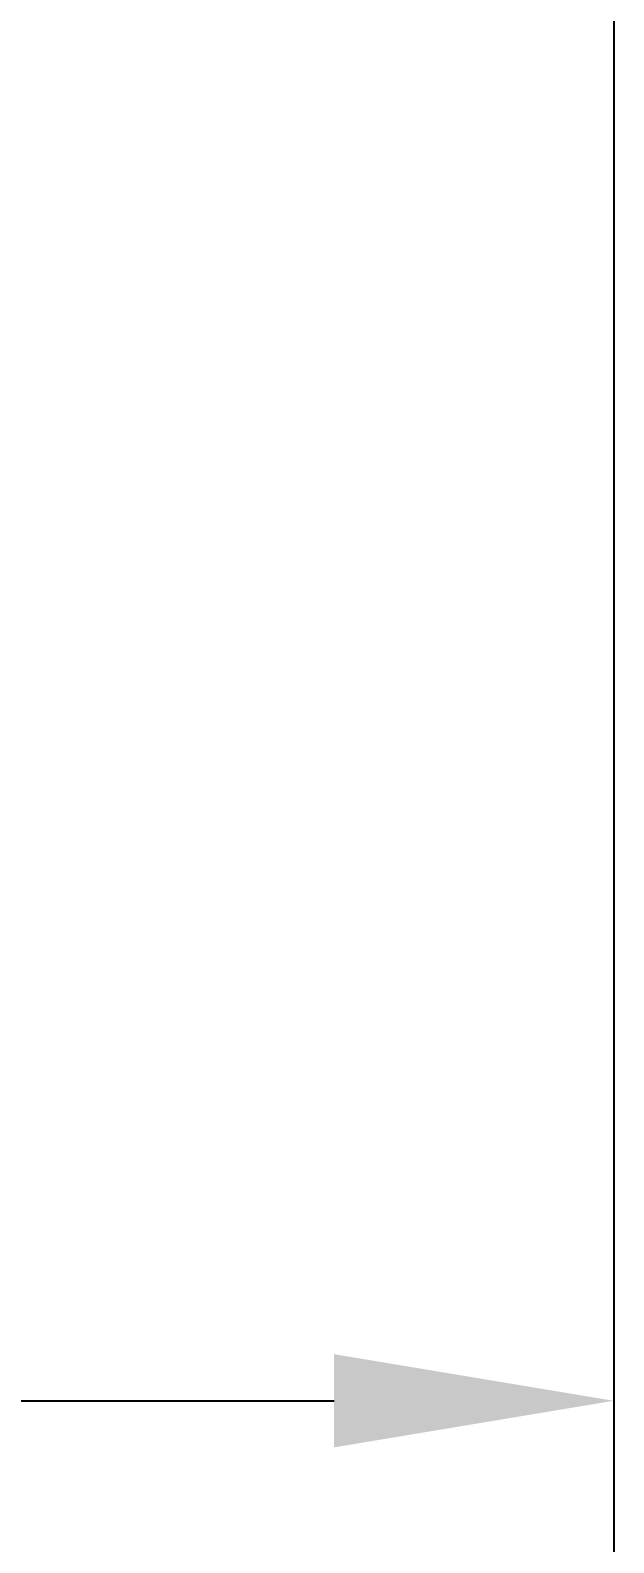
# Model space of a CAD drawing. Header units: millimetres. Extents: x 150209.93 to 150215.05, y 136675.65 to 136679.93.
# Drawn here: x 150213.4306 to 150213.4932, y 136679.1946 to 136679.3568 of the extents above; entities that cross this region are included whole.
import ezdxf

# ---------------------------------------------------------------- set-up
doc = ezdxf.new("R2010")
doc.units = ezdxf.units.MM
doc.header["$LTSCALE"] = 0.25
doc.linetypes.add('XKITLINE00', pattern=[0])
doc.styles.add('ROMANS', font='romans.shx')
doc.dimstyles.new('MD300', dxfattribs={"dimtxt": 2.5, "dimasz": 2.5, "dimexe": 1, "dimexo": 1, "dimgap": 0.5, "dimtad": 1, "dimdec": 1, "dimlfac": 50, "dimrnd": 0.5, "dimdsep": 46, "dimtxsty": 'ROMANS', "dimcen": 1, "dimclrd": 146, "dimclre": 146, "dimclrt": 30, "dimadec": 1, "dimazin": 2, "dimtfac": 1, "dimtdec": 1, "dimtmove": 0, "dimatfit": 1, "dimfxl": 1, "dimtolj": 1, "dimtzin": 0, "dimlwd": -1, "dimlwe": -1, "dimarcsym": 0})

# ---------------------------------------------------------------- blocks, each defined once
blk = doc.blocks.new('çatıı')
at = {"color": 8, "linetype": 'XKITLINE00'}
blk.add_line((22823.8, 19282.77), (22823.8, 17654.86), dxfattribs=at)
blk = doc.blocks.new('*D51')
at = {"color": 146, "transparency": 16777216}
blk.add_line((150213.32617, 136679.20978), (150213.46321, 136679.20978), dxfattribs=at)
for points in [[(150213.32617, 136679.21478), (150213.32617, 136679.20478), (150213.29617, 136679.20978)], [(150213.46321, 136679.21478), (150213.46321, 136679.20478), (150213.49321, 136679.20978)]]:
    blk.add_solid(points, dxfattribs=at)
at = {"layer": 'DEFPOINTS', "color": 0, "transparency": 16777216}
for p in [(150213.49321, 136679.20978), (150213.29617, 136679.13538), (150213.49321, 136679.13538)]:
    blk.add_point(p, dxfattribs=at)
at = {"color": 30, "transparency": 16777216, "insert": (150213.39469, 136679.23478), "char_height": 0.03, "attachment_point": 5, "style": 'ROMANS'}
blk.add_mtext('\\A1;10', dxfattribs=at)

msp = doc.modelspace()

# ---------------------------------------------------------------- block references
at = {"xscale": 0.0002000170049888334, "yscale": 0.0002000170049888334, "zscale": 0.0002000170049888334}
msp.add_blockref('çatıı', (150208.92807, 136675.63059), dxfattribs=at)

# ---------------------------------------------------------------- dimensions: what is measured, and where the dimension line sits
dim = msp.add_aligned_dim(p1=(150213.29617, 136679.13538), p2=(150213.49321, 136679.13538), distance=0.07441, dimstyle='MD300', override={"dimtxt": 0.03, "dimasz": 0.03, "dimgap": 0.01, "dimse1": 1, "dimse2": 1})
dim.commit()
dim.dimension.update_dxf_attribs({"geometry": '*D51', "text_midpoint": (150213.39469, 136679.23478)})

doc.saveas('drawing.dxf')
